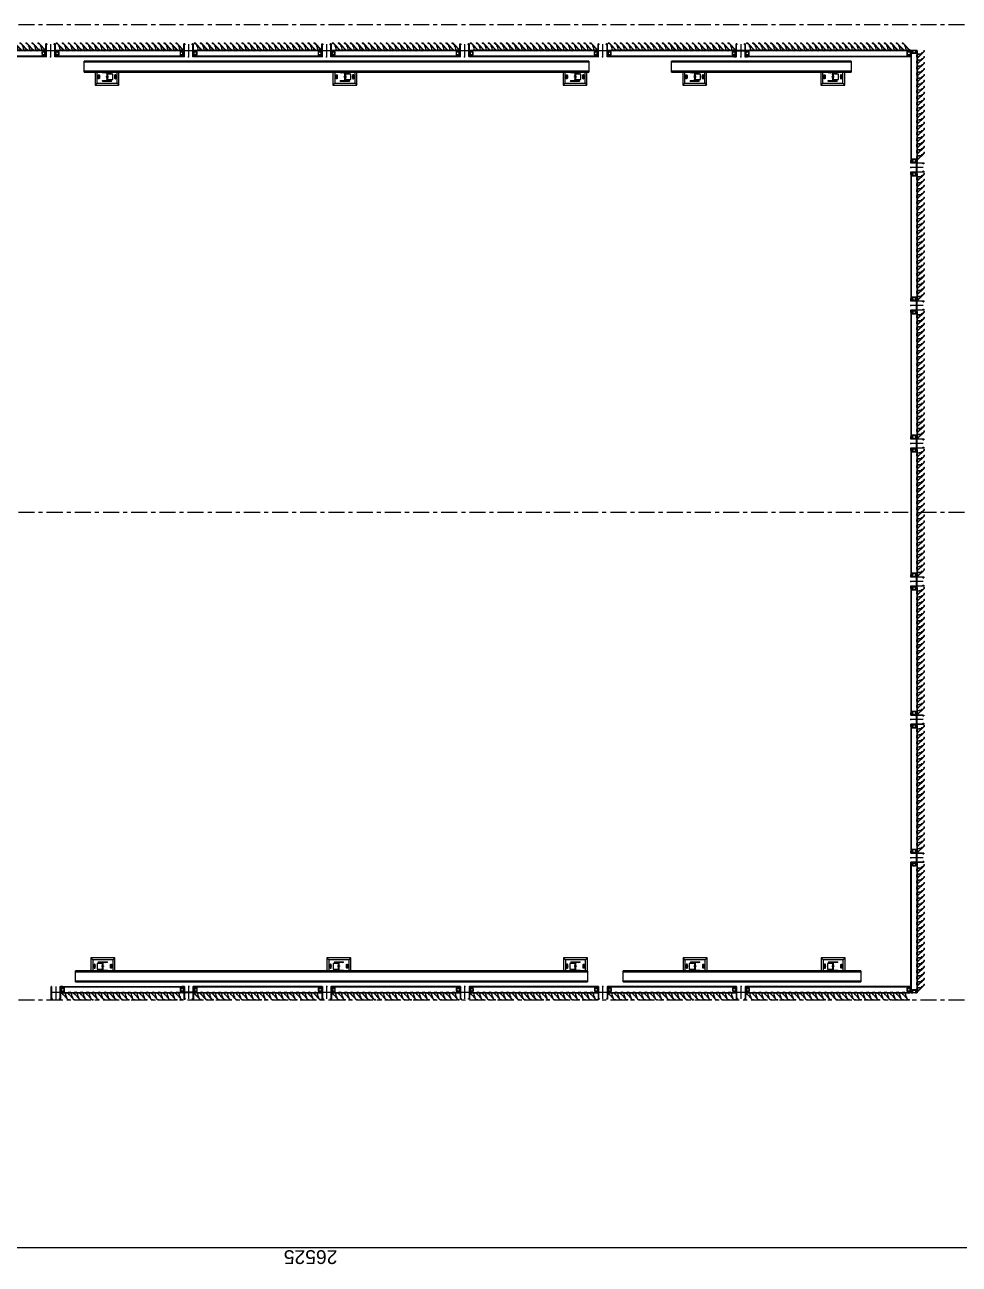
# Model space of a CAD drawing. Header units: millimetres. Extents: x -4391136 to -1798569, y -886572 to -291056.
# Drawn here: x -2365074 to -2354921, y -373530 to -360063 of the extents above; entities that cross this region are included whole.
import ezdxf
from ezdxf.enums import TextEntityAlignment as Align

# ---------------------------------------------------------------- set-up
doc = ezdxf.new("R2010")
doc.units = ezdxf.units.MM
doc.set_wipeout_variables(frame=1)
for name, pattern in [('CENTER', [50.8, 31.75, -6.35, 6.35, -6.35]), ('TA_GL_000.70000', [1.925, 0.7, -0.175, 0.175, -0.175, 0.7]), ('XKITLINE00', [0]), ('XKITLINE02', [4, 2, -2])]:
    doc.linetypes.add(name, pattern=pattern)
for name, color, linetype in [('000 - 0_SYM_DWG_GRID-BUBBLE_MAIN_COLOR_1', 7, 'Continuous'), ('000 - 0_SYM_DWG_GRIDLINE_MAIN_COLOR_251', 7, 'Continuous'), ('000 - GRID', 7, 'CENTER'), ('000 - STRUCTURE_STEEL_ACCESORIES_HATCH_', 7, 'Continuous'), ('000 - STRUCTURE_STEEL_ACCESORIES_HIDDEN_', 7, 'Continuous'), ('000 - STRUCTURE_STEEL_ACCESORIES_MAIN_COLOR_1', 7, 'Continuous'), ('000 - STRUCTURE_STEEL_FRAMING_CUT_COLOR_4', 7, 'Continuous'), ('000 - STRUCTURE_STEEL_FRAMING_HIDDEN_', 7, 'Continuous'), ('000 - STRUCTURE_STEEL_FRAMING_SUB_COLOR_2', 7, 'Continuous'), ('000 - STRUCTURE_STEEL_FRAMING_WIPEOUT_', 7, 'Continuous'), ('010 - ASPG_ACCESSORIES_MAIN_COLOR_1', 7, 'Continuous'), ('010 - ASPG_EXTR_MAIN_COLOR_2', 7, 'Continuous'), ('010 - ASPG_FRAMING_CUT_COLOR_4', 7, 'Continuous'), ('010 - ASPG_FRAMING_HATCH_', 7, 'Continuous'), ('010 - ASPG_FRAMING_MAIN_COLOR_1', 7, 'Continuous'), ('010 - ASPG_FRAMING_MAIN_COLOR_2', 7, 'Continuous'), ('010 - ASPG_FRAMING_SUB_COLOR_2', 7, 'Continuous'), ('010 - ASPG_FRAMING_WIPEOUT_', 7, 'Continuous'), ('_PP-Dim', 7, 'Continuous'), ('BOLT & SCREW', 7, 'Continuous'), ('Center Line', 7, 'CENTER')]:
    doc.layers.add(name, color=color, linetype=linetype)
for name, color, linetype, plot in [('000 - STRUCTURE_STEEL_FRAMING_DEF_SUB', 7, 'Continuous', False), ('010 - ASPG_EXTR_DEF_SUB', 7, 'Continuous', False), ('010 - ASPG_FASTERN_DEF_SUB', 7, 'Continuous', False), ('010 - ASPG_FRAMING_DEF_SUB', 7, 'Continuous', False)]:
    doc.layers.add(name, color=color, linetype=linetype, plot=plot)
doc.layers.add('12-GRID', color=7, linetype='CENTER', lineweight=13)
doc.layers.add('SCREW', color=7, linetype='Continuous', lineweight=5)
doc.styles.add('Arial', font='arial.ttf', dxfattribs={"height": 1500})
doc.styles.add('FAMELINE_FOR_CKST', font='arial.ttf')
doc.styles.add('TA', font='', dxfattribs={"height": 4.5})
doc.styles.get('TA').set_extended_font_data('Cordia New')
doc.dimstyles.new('FAMELINE-CKST_C-C', dxfattribs={"dimtxt": 0.3, "dimasz": 0.15, "dimexe": 0.1, "dimexo": 0.1, "dimgap": 0.05, "dimtad": 1, "dimzin": 0, "dimdsep": 46, "dimtxsty": 'FAMELINE_FOR_CKST', "dimblk": 'ORIGIN', "dimblk1": 'ORIGIN', "dimblk2": 'ORIGIN', "dimsah": 1, "dimcen": 0.1, "dimdle": 0.1, "dimclrd": 7, "dimclre": 7, "dimclrt": 7, "dimadec": 0, "dimazin": 0, "dimtfac": 1, "dimtix": 1, "dimtmove": 2, "dimatfit": 3, "dimfxl": 1, "dimtolj": 1, "dimtzin": 0, "dimlwd": -1, "dimlwe": -1, "dimarcsym": 0})
pattern_1 = [(270, (1257419.24324, -520041.6224), (0.65495992507, -1.1344238721), [0.7562825814, -1.5125651628]), (30, (1257419.24324, -520041.6224), (0.65495992936, 1.1344238696), [0.7562825814, -1.5125651628]), (330, (1257419.24324, -520041.6224), (1.30991985442, -2.48e-09), [-1.5125651628, 0.7562825814])]
pattern_2 = [(315, (1257419.4929, -520021.6224), (1.3369313545, 1.3369313545), []), (45, (1257419.4929, -520021.6224), (-1.3369313545, 1.3369313545), [])]
pattern_3 = [(270, (1257419.4425, -520043.9224), (0.65495992507, -1.1344238721), [0.7562825814, -1.5125651628]), (30, (1257419.4425, -520043.9224), (0.65495992936, 1.1344238696), [0.7562825814, -1.5125651628]), (330, (1257419.4425, -520043.9224), (1.30991985442, -2.48e-09), [-1.5125651628, 0.7562825814])]
pattern_4 = [(315, (1257419.1929, -520023.9224), (1.3369313545, 1.3369313545), []), (45, (1257419.1929, -520023.9224), (-1.3369313545, 1.3369313545), [])]

# ---------------------------------------------------------------- blocks, each defined once
blk = doc.blocks.new('*U1277')
at = {"layer": '000 - 0_SYM_DWG_GRIDLINE_MAIN_COLOR_251', "color": 7, "linetype": 'ByBlock', "ltscale": 5}
blk.add_line((30, 0), (-560.5, 0), dxfattribs=at)
at = {"color": 7, "style": 'TA', "flags": 1}
blk.add_attdef('LOCATION', (6, -6), '', height=4.5, rotation=270, dxfattribs=at)
at = {"layer": '000 - 0_SYM_DWG_GRID-BUBBLE_MAIN_COLOR_1', "color": 7, "style": 'Arial'}
blk.add_attdef('GRID-HEAD', text='', height=4, rotation=180, dxfattribs=at).set_placement((73.75, 0), align=Align.MIDDLE_CENTER)
blk = doc.blocks.new('*U1278')
at = {"layer": '000 - 0_SYM_DWG_GRIDLINE_MAIN_COLOR_251', "color": 7, "linetype": 'ByBlock', "ltscale": 5}
blk.add_line((30, 0), (-560.5, 0), dxfattribs=at)
at = {"color": 7, "style": 'TA', "flags": 1}
blk.add_attdef('LOCATION', (6, -6), '', height=4.5, rotation=270, dxfattribs=at)
at = {"layer": '000 - 0_SYM_DWG_GRID-BUBBLE_MAIN_COLOR_1', "color": 7, "style": 'Arial'}
blk.add_attdef('GRID-HEAD', text='', height=4, rotation=180, dxfattribs=at).set_placement((73.75, 0), align=Align.MIDDLE_CENTER)
blk = doc.blocks.new('*U1279')
at = {"layer": '000 - 0_SYM_DWG_GRIDLINE_MAIN_COLOR_251', "color": 7, "linetype": 'ByBlock', "ltscale": 5}
blk.add_line((30, 0), (-560.5, 0), dxfattribs=at)
at = {"color": 7, "style": 'TA', "flags": 1}
blk.add_attdef('LOCATION', (6, -6), '', height=4.5, rotation=270, dxfattribs=at)
at = {"layer": '000 - 0_SYM_DWG_GRID-BUBBLE_MAIN_COLOR_1', "color": 7, "style": 'Arial'}
blk.add_attdef('GRID-HEAD', text='', height=4, rotation=180, dxfattribs=at).set_placement((73.75, 0), align=Align.MIDDLE_CENTER)
blk = doc.blocks.new('_Origin')
at = {"color": 7, "linetype": 'ByBlock', "lineweight": -2}
blk.add_line((0, 0), (-1, 0), dxfattribs=at)
blk.add_circle((0, 0), 0.5, dxfattribs=at)
blk = doc.blocks.new('*D1280')
at = {"layer": '_PP-Dim', "color": 7, "transparency": 16777216}
for p, q in [((-26525, 1050), (-26525, 2738)), ((0, 1050), (0, 2738)), ((-26450, 2688), (-75, 2688))]:
    blk.add_line(p, q, dxfattribs=at)
at = {"layer": 'Defpoints', "color": 7, "transparency": 16777216}
for p in [(0, 2688), (-26525, 1000), (0, 1000)]:
    blk.add_point(p, dxfattribs=at)
at = {"layer": '_PP-Dim', "color": 7, "transparency": 16777216, "xscale": 75, "yscale": 75, "zscale": 75, "rotation": 180}
blk.add_blockref('_Origin', (-26525, 2688), dxfattribs=at)
at = {"layer": '_PP-Dim', "color": 7, "transparency": 16777216, "xscale": 75, "yscale": 75, "zscale": 75}
blk.add_blockref('_Origin', (0, 2688), dxfattribs=at)
at = {"layer": '_PP-Dim', "color": 7, "transparency": 16777216, "insert": (-13262, 2789), "char_height": 150, "attachment_point": 5, "style": 'FAMELINE_FOR_CKST'}
blk.add_mtext('\\A1;26525', dxfattribs=at)
blk = doc.blocks.new('*U3395')
at = {"layer": '12-GRID', "color": 7, "linetype": 'CENTER'}
for p, q in [((0, -6), (0, 2)), ((-4, -2), (4, -2))]:
    blk.add_line(p, q, dxfattribs=at)
at = {"layer": 'BOLT & SCREW', "color": 7}
for p, q in [((-1, -2), (-2, -2)), ((-1, -2), (-2, -2)), ((0, -2), (-1, -2)), ((0, -2), (-1, -2)), ((0, -1), (0, 0)), ((0, -1), (0, 0)), ((0, -2), (0, -1)), ((0, -2), (0, -1)), ((0, -2), (1, -2)), ((0, -3), (0, -2)), ((0, -2), (0, -3)), ((0, -2), (1, -2)), ((0, -3), (0, -4)), ((0, -3), (0, -4)), ((1, -2), (2, -2)), ((1, -2), (2, -2))]:
    blk.add_line(p, q, dxfattribs=at)
for points in [[(-2, -2), (-1, -2, 0.414214), (0, -1), (0, 0), (0, 0), (0, -1, 0.414214), (1, -2), (2, -2), (2, -2), (1, -2, 0.414214), (0, -3), (0, -4), (0, -4), (0, -3, 0.414214), (-1, -2), (-2, -2)], [(0, -2, -0.414214), (0, -2), (1, -2), (1, -2), (0, -2, -0.414214), (0, -2), (0, -1), (0, -1), (0, -2, -0.414214), (0, -2), (-1, -2), (-1, -2), (0, -2, -0.414214), (0, -2), (0, -3), (0, -3)]]:
    blk.add_lwpolyline(points, format="xyb", close=True, dxfattribs=at)
blk.add_circle((0, -2), 3.5, dxfattribs=at)
blk = doc.blocks.new('000_ASPG_TYP_FILES_20260218-010703_FRAME_EXTR_')
at = {"layer": '010 - ASPG_FRAMING_HATCH_'}
h = blk.add_hatch(dxfattribs=at)
h.set_pattern_fill('ANSI32', scale=0.1, angle=180)
edge = h.paths.add_edge_path()
edge.add_line((2, 16), (2, 2))
edge.add_line((2, 2), (40, 2))
edge.add_arc((40, 2), 0.3, 0, 90, ccw=False)
edge.add_line((40, 2), (40, 0))
edge.add_arc((40, 0), 0.3, -90, 0, ccw=False)
edge.add_line((40, 0), (0, 0))
edge.add_arc((0, 0), 0.3, 180, 270, ccw=False)
edge.add_line((0, 0), (0, 18))
edge.add_arc((0, 18), 0.3, 90, 180, ccw=False)
edge.add_line((0, 18), (23, 18))
edge.add_arc((23, 19), 0.5, 270, 380.2095)
edge.add_arc((26, 20), 3.35, 182.0638, 200.2095, ccw=False)
edge.add_arc((24, 20), 0.76, 2.0638, 182.0638, ccw=False)
edge.add_arc((26, 20), 1.83, 182.0638, 447.9362)
edge.add_arc((26, 22), 0.76, 87.9362, 267.9362, ccw=False)
edge.add_arc((26, 20), 3.35, 69.7905, 87.9362, ccw=False)
edge.add_arc((27, 23), 0.5, 249.7905, 360)
edge.add_line((28, 23), (28, 27))
edge.add_line((28, 27), (28, 27))
edge.add_line((28, 27), (28, 28))
edge.add_line((28, 28), (28, 39))
edge.add_line((28, 39), (28, 39))
edge.add_line((28, 39), (28, 40))
edge.add_line((28, 40), (28, 43))
edge.add_arc((27, 43), 0.5, 0, 110.2095)
edge.add_arc((26, 46), 3.35, 272.0638, 290.2095, ccw=False)
edge.add_arc((26, 44), 0.76, 92.0638, 272.0638, ccw=False)
edge.add_arc((26, 46), 1.83, 272.0638, 537.9362)
edge.add_arc((24, 47), 0.76, 177.9362, 357.9362, ccw=False)
edge.add_arc((26, 46), 3.35, 159.7905, 177.9362, ccw=False)
edge.add_arc((23, 48), 0.5, 339.7905, 450)
edge.add_line((23, 48), (0, 48))
edge.add_arc((0, 49), 0.3, 180, 270, ccw=False)
edge.add_line((0, 49), (0, 60))
edge.add_arc((0, 60), 0.3, 90, 180, ccw=False)
edge.add_line((0, 60), (5, 60))
edge.add_line((5, 60), (5, 65))
edge.add_arc((5, 65), 0.3, 90, 180, ccw=False)
edge.add_line((5, 65), (30, 65))
edge.add_line((30, 65), (30, 64))
edge.add_arc((30, 64), 0.3, -90, 0, ccw=False)
edge.add_line((30, 63), (7, 63))
edge.add_arc((7, 63), 0.3, 90, 180)
edge.add_line((7, 63), (7, 58))
edge.add_line((7, 58), (2, 58))
edge.add_arc((2, 58), 0.3, 90, 180)
edge.add_line((2, 58), (2, 51))
edge.add_arc((2, 51), 0.3, 180, 270)
edge.add_line((2, 50), (30, 50))
edge.add_arc((30, 50), 0.3, 0, 90, ccw=False)
edge.add_line((30, 50), (30, 27))
edge.add_line((30, 27), (30, 16))
edge.add_arc((30, 16), 0.3, -90, 0, ccw=False)
edge.add_line((30, 16), (2, 16))
at = {"layer": '010 - ASPG_FRAMING_CUT_COLOR_4', "color": 7}
blk.add_lwpolyline([(2, 16), (2, 2), (40, 2, -0.414214), (40, 2), (40, 0, -0.414214), (40, 0), (0, 0, -0.414214), (0, 0), (0, 18, -0.414214), (0, 18), (23, 18, 0.52173), (23, 19, -0.079342), (23, 20, -1), (24, 20, 2.296346), (26, 22, -1), (26, 23, -0.079342), (27, 23, 0.52173), (28, 23), (28, 27), (28, 27), (28, 28), (28, 39), (28, 39), (28, 40), (28, 43, 0.52173), (27, 43, -0.079342), (26, 43, -1), (26, 45, 2.296346), (24, 47, -1), (23, 47, -0.079342), (23, 48, 0.52173), (23, 48), (0, 48, -0.414214), (0, 49), (0, 60, -0.414214), (0, 60), (5, 60), (5, 65, -0.414214), (5, 65), (30, 65), (30, 64, -0.414214), (30, 63), (7, 63, 0.414214), (7, 63), (7, 58), (2, 58, 0.414214), (2, 58), (2, 51, 0.414214), (2, 50), (30, 50, -0.414214), (30, 50), (30, 27), (30, 16, -0.414214), (30, 16)], format="xyb", close=True, dxfattribs=at)
at = {"color": 7}
for p in [(26, 48), (26, 22)]:
    blk.add_blockref('*U3395', p, dxfattribs=at)
blk = doc.blocks.new('*U3397')
at = {"layer": '010 - ASPG_FRAMING_HATCH_', "transparency": 33554585}
h = blk.add_hatch(dxfattribs=at)
h.set_pattern_fill('ANSI32', scale=0.25)
edge = h.paths.add_edge_path()
edge.add_line((2, -50), (2, -75))
edge.add_line((2, -75), (0, -75))
edge.add_line((0, -75), (0, -49))
edge.add_arc((1, -49), 1, 90, 180, ccw=False)
edge.add_line((1, -48), (63, -48))
edge.add_arc((63, -47), 1, 270, 360)
edge.add_line((64, -47), (64, 47))
edge.add_arc((63, 47), 1, 0, 90)
edge.add_line((63, 48), (1, 48))
edge.add_arc((1, 49), 1, 180, 270, ccw=False)
edge.add_line((0, 49), (0, 75))
edge.add_line((0, 75), (2, 75))
edge.add_line((2, 75), (2, 50))
edge.add_line((2, 50), (141, 50))
edge.add_line((141, 50), (141, 41))
edge.add_arc((140, 41), 1, 270, 360, ccw=False)
edge.add_line((140, 40), (132, 40))
edge.add_arc((132, 41), 1, 180, 270, ccw=False)
edge.add_line((131, 41), (131, 47))
edge.add_arc((130, 47), 1, 0, 90)
edge.add_line((130, 48), (67, 48))
edge.add_arc((67, 47), 1, 90, 180)
edge.add_line((66, 47), (66, -47))
edge.add_arc((67, -47), 1, 180, 270)
edge.add_line((67, -48), (130, -48))
edge.add_arc((130, -47), 1, 270, 360)
edge.add_line((131, -47), (131, -41))
edge.add_arc((132, -41), 1, 90, 180, ccw=False)
edge.add_line((132, -40), (140, -40))
edge.add_arc((140, -41), 1, 0, 90, ccw=False)
edge.add_line((141, -41), (141, -50))
edge.add_line((141, -50), (2, -50))
h.paths.add_polyline_path([(139, 48), (139, 42), (133, 42), (133, 48)], flags=16)
h.paths.add_polyline_path([(139, -48), (139, -42), (133, -42), (133, -48)], flags=16)
at = {"layer": '010 - ASPG_FRAMING_HATCH_'}
h = blk.add_hatch(dxfattribs=at)
h.set_pattern_fill('ANSI37', scale=0.595498, angle=-90)
h.set_pattern_definition(pattern_4)
edge = h.paths.add_edge_path()
edge.add_ellipse((12, 55), major_axis=(0, -5), ratio=0.644482, start_angle=180, end_angle=360, ccw=False)
edge.add_line((12, 60), (2, 60))
edge.add_arc((-8, 55), 11.1, -26.7963, 26.7963, ccw=False)
edge.add_line((2, 50), (12, 50))
h = blk.add_hatch(dxfattribs=at)
h.set_pattern_fill('HONEY', scale=0.238199, angle=-90)
h.set_pattern_definition(pattern_3)
edge = h.paths.add_edge_path()
edge.add_ellipse((12, 55), major_axis=(0, -5), ratio=0.644482, start_angle=0, end_angle=360, ccw=False)
h = blk.add_hatch(dxfattribs=at)
h.set_pattern_fill('HONEY', scale=0.238199, angle=-90)
h.set_pattern_definition(pattern_1)
edge = h.paths.add_edge_path()
edge.add_ellipse((58, 55), major_axis=(0, -5), ratio=0.644482, start_angle=0, end_angle=360)
h = blk.add_hatch(dxfattribs=at)
h.set_pattern_fill('ANSI37', scale=0.595498, angle=-90)
h.set_pattern_definition(pattern_2)
edge = h.paths.add_edge_path()
edge.add_ellipse((58, 55), major_axis=(0, -5), ratio=0.644482, start_angle=0, end_angle=180)
edge.add_line((58, 60), (62, 60))
edge.add_arc((62, 60), 0.3, -90, 0)
edge.add_line((62, 60), (62, 61))
edge.add_line((62, 61), (62, 62))
edge.add_line((62, 62), (62, 62))
edge.add_line((62, 62), (62, 63))
edge.add_line((62, 63), (62, 63))
edge.add_line((62, 63), (62, 64))
edge.add_line((62, 64), (62, 64))
edge.add_line((62, 64), (62, 65))
edge.add_line((62, 65), (63, 65))
edge.add_line((63, 65), (64, 66))
edge.add_line((64, 66), (64, 65))
edge.add_line((64, 65), (65, 66))
edge.add_line((65, 66), (65, 65))
edge.add_line((65, 65), (66, 66))
edge.add_line((66, 66), (66, 65))
edge.add_line((66, 65), (67, 65))
edge.add_arc((67, 65), 0.3, -90, 0)
edge.add_line((67, 65), (67, 60))
edge.add_arc((77, 55), 11.1, 153.2037, 206.7963)
edge.add_line((67, 50), (58, 50))
h = blk.add_hatch(dxfattribs=at)
h.set_pattern_fill('ANSI37', scale=0.595498, angle=-90)
h.set_pattern_definition(pattern_4)
edge = h.paths.add_edge_path()
edge.add_ellipse((12, -55), major_axis=(0, 5), ratio=0.644482, start_angle=0, end_angle=180)
edge.add_line((12, -60), (2, -60))
edge.add_arc((-8, -55), 11.1, 333.2037, 386.7963)
edge.add_line((2, -50), (12, -50))
h = blk.add_hatch(dxfattribs=at)
h.set_pattern_fill('HONEY', scale=0.238199, angle=-90)
h.set_pattern_definition(pattern_3)
edge = h.paths.add_edge_path()
edge.add_ellipse((12, -55), major_axis=(0, 5), ratio=0.644482, start_angle=0, end_angle=360)
h = blk.add_hatch(dxfattribs=at)
h.set_pattern_fill('HONEY', scale=0.238199, angle=-90)
h.set_pattern_definition(pattern_1)
edge = h.paths.add_edge_path()
edge.add_ellipse((58, -55), major_axis=(0, 5), ratio=0.644482, start_angle=0, end_angle=360, ccw=False)
h = blk.add_hatch(dxfattribs=at)
h.set_pattern_fill('ANSI37', scale=0.595498, angle=-90)
h.set_pattern_definition(pattern_2)
edge = h.paths.add_edge_path()
edge.add_ellipse((58, -55), major_axis=(0, 5), ratio=0.644482, start_angle=180, end_angle=360, ccw=False)
edge.add_line((58, -60), (62, -60))
edge.add_arc((62, -60), 0.3, 360, 450, ccw=False)
edge.add_line((62, -60), (62, -61))
edge.add_line((62, -61), (62, -62))
edge.add_line((62, -62), (62, -62))
edge.add_line((62, -62), (62, -63))
edge.add_line((62, -63), (62, -63))
edge.add_line((62, -63), (62, -64))
edge.add_line((62, -64), (62, -64))
edge.add_line((62, -64), (62, -65))
edge.add_line((62, -65), (63, -65))
edge.add_line((63, -65), (64, -66))
edge.add_line((64, -66), (64, -65))
edge.add_line((64, -65), (65, -66))
edge.add_line((65, -66), (65, -65))
edge.add_line((65, -65), (66, -66))
edge.add_line((66, -66), (66, -65))
edge.add_line((66, -65), (67, -65))
edge.add_arc((67, -65), 0.3, 360, 450, ccw=False)
edge.add_line((67, -65), (67, -60))
edge.add_arc((77, -55), 11.1, 153.2037, 206.7963, ccw=False)
edge.add_line((67, -50), (58, -50))
at = {"layer": '010 - ASPG_FASTERN_DEF_SUB', "color": 7}
blk.add_point((0, 0), dxfattribs=at)
at = {"layer": '010 - ASPG_FRAMING_CUT_COLOR_4', "color": 7}
blk.add_lwpolyline([(2, -50), (2, -75), (0, -75), (0, -49, -0.414214), (1, -48), (63, -48, 0.414214), (64, -47), (64, 47, 0.414214), (63, 48), (1, 48, -0.414214), (0, 49), (0, 75), (2, 75), (2, 50), (141, 50), (141, 41, -0.414214), (140, 40), (132, 40, -0.414214), (131, 41), (131, 47, 0.414214), (130, 48), (67, 48, 0.414214), (66, 47), (66, -47, 0.414214), (67, -48), (130, -48, 0.414214), (131, -47), (131, -41, -0.414214), (132, -40), (140, -40, -0.414214), (141, -41), (141, -50)], format="xyb", close=True, dxfattribs=at)
for points in [[(139, 48), (139, 42), (133, 42), (133, 48)], [(139, -48), (139, -42), (133, -42), (133, -48)]]:
    blk.add_lwpolyline(points, close=True, dxfattribs=at)
at = {"layer": '010 - ASPG_FRAMING_DEF_SUB', "color": 7, "transparency": 33554508}
blk.add_line((136, 0), (-5, 0), dxfattribs=at)
at = {"layer": '010 - ASPG_FRAMING_DEF_SUB', "color": 7, "transparency": 33554457}
for points in [[(2, 50), (15, 50), (15, 60), (2, 60)], [(54, 50), (67, 50), (67, 66), (54, 66)], [(2, -50), (15, -50), (15, -60), (2, -60)], [(54, -50), (67, -50), (67, -66), (54, -66)]]:
    blk.add_lwpolyline(points, close=True, dxfattribs=at)
at = {"layer": '010 - ASPG_FRAMING_SUB_COLOR_2', "color": 7}
for points in [[(12, 50), (2, 50, 0.238199), (2, 60), (12, 60)], [(58, 50), (67, 50, -0.238199), (67, 60), (67, 65, -0.414214), (67, 65), (66, 65), (66, 66), (65, 65), (65, 66), (64, 65), (64, 66), (63, 65), (62, 65), (62, 64), (62, 64), (62, 63), (62, 63), (62, 62), (62, 62), (62, 61), (62, 60, -0.414214), (62, 60), (58, 60)], [(12, -50), (2, -50, -0.238199), (2, -60), (12, -60)], [(58, -50), (67, -50, 0.238199), (67, -60), (67, -65, 0.414214), (67, -65), (66, -65), (66, -66), (65, -65), (65, -66), (64, -65), (64, -66), (63, -65), (62, -65), (62, -64), (62, -64), (62, -63), (62, -63), (62, -62), (62, -62), (62, -61), (62, -60, 0.414214), (62, -60), (58, -60)]]:
    blk.add_lwpolyline(points, format="xyb", dxfattribs=at)
at = {"layer": '010 - ASPG_FRAMING_SUB_COLOR_2', "color": 7, "extrusion": (0, 0, -1)}
for centre, major_axis in [((12, 55), (0, -5)), ((58, -55), (0, 5))]:
    blk.add_ellipse(centre, major_axis=major_axis, ratio=0.644482, dxfattribs=at)
at = {"layer": '010 - ASPG_FRAMING_SUB_COLOR_2', "color": 7}
for centre, major_axis in [((58, 55), (0, -5)), ((12, -55), (0, 5))]:
    blk.add_ellipse(centre, major_axis=major_axis, ratio=0.644482, dxfattribs=at)
blk = doc.blocks.new('PZG35-9D5')
at = {"layer": 'Center Line', "color": 7}
blk.add_line((0, 4), (0, -11), dxfattribs=at)
at = {"layer": 'SCREW', "color": 7}
for p, q in [((-1, 0), (-1, -1)), ((1, 0), (1, -1)), ((-2, -1), (-1, -2)), ((-2, -1), (-1, -1)), ((-2, -1), (2, -1)), ((-2, -3), (2, -2)), ((-2, -3), (-1, -2)), ((-2, -3), (-1, -3)), ((-2, -4), (-1, -4)), ((-2, -4), (-1, -4)), ((-2, -4), (-1, -4)), ((-1, -1), (1, -1)), ((-1, -2), (1, -1)), ((-1, -2), (-1, -2)), ((-1, -2), (1, -2)), ((-1, -3), (-1, -4)), ((-1, -3), (1, -3)), ((-1, -4), (-1, -8)), ((-1, -4), (-1, -4)), ((-1, -4), (-1, -4)), ((0, -10), (-1, -8)), ((0, -10), (1, -8)), ((1, -1), (1, -2)), ((2, -1), (1, -1)), ((2, -1), (1, -1)), ((2, -2), (1, -2)), ((2, -2), (1, -3)), ((1, -3), (1, -3)), ((1, -3), (1, -3)), ((2, -4), (1, -3)), ((1, -4), (1, -4)), ((1, -4), (2, -4)), ((1, -4), (1, -4)), ((1, -5), (1, -4)), ((2, -5), (1, -4)), ((2, -4), (1, -4)), ((1, -5), (1, -8)), ((1, -5), (2, -5)), ((1, -5), (1, -5)), ((2, -5), (1, -5))]:
    blk.add_line(p, q, dxfattribs=at)
blk.add_lwpolyline([(0, -10), (1, -5), (1, -4, 0.417657), (0, -3, 0.108102), (-1, -4), (-1, -5)], format="xyb", dxfattribs=at)
blk = doc.blocks.new('*U3396')
at = {"layer": 'SCREW', "color": 7}
blk.add_lwpolyline([(3, 2, 0.09906), (1, 3), (1, 2), (-1, 2), (-1, 3, 0.09906), (-3, 2, 0.266588), (-4, 1), (-4, 0, 0.414214), (-3, 0), (3, 0, 0.414214), (3, 0), (3, 1, 0.266588)], format="xyb", close=True, dxfattribs=at)
blk.add_blockref('PZG35-9D5', (0, 0), dxfattribs=at)
blk = doc.blocks.new('*U3399')
at = {"color": 7}
blk.add_point((0, 0), dxfattribs=at)
at = {"layer": '010 - ASPG_ACCESSORIES_MAIN_COLOR_1', "color": 7}
blk.add_lwpolyline([(-40, -1, 0.414214), (-40, -1), (-40, -7, 0.57735), (-40, -8), (-37, -6, 0.767327), (-37, -5), (-38, -5, -0.414214), (-38, -5), (-38, -3, -0.414214), (-38, -3), (-32, -3, -0.388879), (-32, -3), (-32, -4, 0.388879), (-31, -5), (-30, -5, 0.414214), (-30, -4), (-30, -3, -0.414214), (-30, -3), (0, -3, -0.378969), (3, -5), (8, -43, 0.446593), (12, -45, -0.489802), (16, -49), (16, -49, -0.18248), (16, -50, -0.267949), (15, -50, 1.122115), (15, -52, 0.405004), (18, -49), (18, -49, 0.489805), (11, -43, -0.446597), (10, -42), (5, -1, 0.364176), (5, -1)], format="xyb", close=True, dxfattribs=at)
at = {"layer": '010 - ASPG_EXTR_DEF_SUB', "color": 7}
for p in [(-40, 0), (43, -77), (43, -77)]:
    blk.add_point(p, dxfattribs=at)
at = {"layer": '010 - ASPG_EXTR_MAIN_COLOR_2', "color": 7}
blk.add_lwpolyline([(11, -48), (11, -47), (12, -48), (12, -47, -0.535538), (14, -49, 0.991572), (16, -50, 1.157025), (9, -49, -0.688558), (8, -49), (-17, -22), (-32, -6), (-32, -3, 0.414312), (-33, -3), (-38, -3, 0.414116), (-38, -3), (-38, -4, 0.414214), (-38, -5), (-36, -5, -0.205895), (-36, -5), (33, -77), (43, -77, 0.668179), (43, -77), (41, -74, 0.668179), (40, -74), (40, -76), (34, -76), (12, -53, -0.558354), (12, -52, 0.766275), (12, -50, -0.438583), (11, -48)], format="xyb", close=True, dxfattribs=at)
at = {"layer": 'SCREW', "color": 7, "rotation": 180}
for p in [(-22, -2), (-8, -2)]:
    blk.add_blockref('*U3396', p, dxfattribs=at)
blk = doc.blocks.new('*U2049')
at = {"color": 7}
blk.add_wipeout([(1836, 4), (60, 4), (60, 69), (1836, 69)], dxfattribs=at).dxf.layer = '010 - ASPG_FRAMING_WIPEOUT_'
blk.add_point((60, 69), dxfattribs=at)
at = {"layer": '010 - ASPG_FRAMING_MAIN_COLOR_2', "color": 7}
blk.add_lwpolyline([(1806, 69), (90, 69), (90, 6), (1806, 6)], close=True, dxfattribs=at)
at = {"layer": '010 - ASPG_FRAMING_SUB_COLOR_2', "color": 7}
for points in [[(1836, 4), (60, 4), (60, 69), (1836, 69)], [(60, 2), (60, 4), (1836, 4), (1836, 2)]]:
    blk.add_lwpolyline(points, close=True, dxfattribs=at)
at = {"color": 7, "transparency": 33554559, "xscale": -1, "rotation": 270}
blk.add_blockref('*U3397', (0, 0), dxfattribs=at)
at = {"color": 7, "xscale": -1, "rotation": 180}
for p in [(92, 69), (157, 69), (222, 69), (287, 69), (352, 69), (417, 69), (482, 69), (547, 69), (612, 69), (677, 69), (742, 69), (807, 69), (872, 69), (937, 69), (1002, 69), (1067, 69), (1132, 69), (1197, 69), (1262, 69), (1327, 69), (1392, 69), (1457, 69), (1522, 69), (1587, 69), (1652, 69), (1717, 69), (1782, 69)]:
    blk.add_blockref('*U3399', p, dxfattribs=at)
at = {"color": 7}
blk.add_blockref('000_ASPG_TYP_FILES_20260218-010703_FRAME_EXTR_', (60, 4), dxfattribs=at)
at = {"color": 7, "xscale": -1}
blk.add_blockref('000_ASPG_TYP_FILES_20260218-010703_FRAME_EXTR_', (1836, 4), dxfattribs=at)
blk = doc.blocks.new('000_ASPG_TYP_FILES_STRUCTURE_STEEL_BK')
at = {"layer": '000 - STRUCTURE_STEEL_ACCESORIES_HIDDEN_', "color": 7}
blk.add_lwpolyline([(0, 7), (5, 7), (5, -7), (0, -7)], close=True, dxfattribs=at)
at = {"layer": '000 - STRUCTURE_STEEL_ACCESORIES_MAIN_COLOR_1', "color": 7}
for points in [[(0, -30), (60, -30), (60, 30), (0, 30)], [(0, -30), (5, -30), (5, 30), (0, 30)]]:
    blk.add_lwpolyline(points, close=True, dxfattribs=at)
blk = doc.blocks.new('000_CKST_FAMELINE_STEEL_STRUCTURE-COLUMN_TOP_VIEW')
at = {"layer": '000 - STRUCTURE_STEEL_FRAMING_SUB_COLOR_2', "color": 7}
for p, q in [((-70, 110), (-90, 130)), ((70, 110), (90, 130)), ((-70, -110), (-90, -130)), ((70, -110), (90, -130))]:
    blk.add_line(p, q, dxfattribs=at)
for points in [[(90, 130), (-90, 130), (-90, -130), (90, -130)], [(70, 110), (-70, 110), (-70, -110), (70, -110)]]:
    blk.add_lwpolyline(points, close=True, dxfattribs=at)
at = {"color": 7, "rotation": 270}
blk.add_blockref('000_ASPG_TYP_FILES_STRUCTURE_STEEL_BK', (0, -3), dxfattribs=at)
at = {"color": 7}
blk.add_wipeout([(50, 50), (50, -50), (170, -50), (170, 50)], dxfattribs=at).dxf.layer = '000 - STRUCTURE_STEEL_FRAMING_WIPEOUT_'
at = {"layer": '000 - STRUCTURE_STEEL_ACCESORIES_HATCH_'}
h = blk.add_hatch(dxfattribs=at)
h.set_pattern_fill('ANSI32', scale=25, angle=270)
h.set_pattern_definition([(315, (1524.514, 2469.062), (6.629126, 6.629126), []), (315, (1524.514, 2464.642), (6.629126, 6.629126), [])])
h.paths.add_polyline_path([(-50, -50), (-42, -50), (-42, -3), (42, -3), (42, -50), (50, -50), (50, 50), (42, 50), (42, 3), (-42, 3), (-42, 50), (-50, 50)])
at = {"layer": '000 - STRUCTURE_STEEL_FRAMING_CUT_COLOR_4', "color": 7, "lineweight": 0}
blk.add_lwpolyline([(-50, -50), (-42, -50), (-42, -3), (42, -3), (42, -50), (50, -50), (50, 50), (42, 50), (42, 3), (-42, 3), (-42, 50), (-50, 50)], close=True, dxfattribs=at)
at = {"layer": '000 - STRUCTURE_STEEL_FRAMING_DEF_SUB', "color": 7, "linetype": 'XKITLINE00', "lineweight": 0}
for p, q in [((26, 90), (-26, 90)), ((0, 76), (0, 104)), ((0, 14), (0, -14)), ((96, 30), (124, 30)), ((110, 44), (110, 16)), ((26, 0), (-26, 0)), ((26, -90), (-26, -90)), ((0, -76), (0, -104)), ((96, -30), (124, -30)), ((110, -16), (110, -44))]:
    blk.add_line(p, q, dxfattribs=at)
at = {"layer": '000 - STRUCTURE_STEEL_FRAMING_HIDDEN_', "color": 7, "linetype": 'XKITLINE02', "ltscale": 4}
for p, q in [((50, 3), (170, 3)), ((56, -50), (56, 50)), ((50, -3), (170, -3))]:
    blk.add_line(p, q, dxfattribs=at)
at = {"layer": '000 - STRUCTURE_STEEL_FRAMING_SUB_COLOR_2', "color": 7}
for p, q in [((50, 3), (50, -3)), ((170, 3), (170, -3))]:
    blk.add_line(p, q, dxfattribs=at)
for points in [[(15, 83), (-15, 83, -0.414214), (-22, 90, -0.414214), (-15, 97), (15, 97, -0.414214), (22, 90), (22, 90, -0.414214)], [(15, -83), (-15, -83, 0.414214), (-22, -90, 0.414214), (-15, -97), (15, -97, 0.414214), (22, -90), (22, -90, 0.414214)]]:
    blk.add_lwpolyline(points, format="xyb", close=True, dxfattribs=at)
blk.add_lwpolyline([(50, 50), (50, -50), (170, -50), (170, 50)], close=True, dxfattribs=at)
for centre in [(110, 30), (110, -30)]:
    blk.add_circle(centre, 7, dxfattribs=at)
blk = doc.blocks.new('*U1989')
at = {"color": 7}
blk.add_wipeout([(-2861, 0), (2700, 0), (2700, 120), (-2861, 120)], dxfattribs=at).dxf.layer = '010 - ASPG_FRAMING_WIPEOUT_'
at = {"layer": '010 - ASPG_FRAMING_MAIN_COLOR_1', "color": 7}
for p, q in [((2700, 120), (-2861, 120)), ((-2861, 0), (-2861, 120)), ((-2861, 115), (2700, 115)), ((-2861, 110), (2700, 110)), ((-2861, 10), (2700, 10)), ((-2861, 5), (2700, 5)), ((-2861, 0), (2700, 0)), ((2700, 120), (2700, 0))]:
    blk.add_line(p, q, dxfattribs=at)
blk = doc.blocks.new('*U1990')
at = {"color": 7}
blk.add_wipeout([(-1531, 0), (1049, 0), (1049, 120), (-1531, 120)], dxfattribs=at).dxf.layer = '010 - ASPG_FRAMING_WIPEOUT_'
at = {"layer": '010 - ASPG_FRAMING_MAIN_COLOR_1', "color": 7}
for p, q in [((1049, 120), (-1531, 120)), ((-1531, 0), (-1531, 120)), ((-1531, 115), (1049, 115)), ((-1531, 110), (1049, 110)), ((-1531, 10), (1049, 10)), ((-1531, 5), (1049, 5)), ((-1531, 0), (1049, 0)), ((1049, 120), (1049, 0))]:
    blk.add_line(p, q, dxfattribs=at)
blk = doc.blocks.new('*U3050')
at = {"color": 7}
blk.add_wipeout([(1440, 4), (60, 4), (60, 69), (1440, 69)], dxfattribs=at).dxf.layer = '010 - ASPG_FRAMING_WIPEOUT_'
blk.add_point((60, 69), dxfattribs=at)
at = {"layer": '010 - ASPG_FRAMING_MAIN_COLOR_2', "color": 7}
blk.add_lwpolyline([(1410, 69), (90, 69), (90, 6), (1410, 6)], close=True, dxfattribs=at)
at = {"layer": '010 - ASPG_FRAMING_SUB_COLOR_2', "color": 7}
for points in [[(1440, 4), (60, 4), (60, 69), (1440, 69)], [(60, 2), (60, 4), (1440, 4), (1440, 2)]]:
    blk.add_lwpolyline(points, close=True, dxfattribs=at)
at = {"color": 7, "transparency": 33554559, "xscale": -1, "rotation": 270}
for p in [(0, 0), (1500, 0)]:
    blk.add_blockref('*U3397', p, dxfattribs=at)
at = {"color": 7, "xscale": -1, "rotation": 180}
for p in [(92, 69), (157, 69), (222, 69), (287, 69), (352, 69), (417, 69), (482, 69), (547, 69), (612, 69), (677, 69), (742, 69), (807, 69), (872, 69), (937, 69), (1002, 69), (1067, 69), (1132, 69), (1197, 69), (1262, 69), (1327, 69), (1392, 69)]:
    blk.add_blockref('*U3399', p, dxfattribs=at)
at = {"color": 7}
blk.add_blockref('000_ASPG_TYP_FILES_20260218-010703_FRAME_EXTR_', (60, 4), dxfattribs=at)
at = {"color": 7, "xscale": -1}
blk.add_blockref('000_ASPG_TYP_FILES_20260218-010703_FRAME_EXTR_', (1440, 4), dxfattribs=at)
blk = doc.blocks.new('000_ASPG_TYP_FILES_FRAMING_EXTR_BREAKLINE_TYPE_2')
at = {"layer": '010 - ASPG_FRAMING_HATCH_', "transparency": 33554585}
h = blk.add_hatch(dxfattribs=at)
h.set_pattern_fill('ANSI32', scale=0.25)
h.paths.add_polyline_path([(131, 91, 0.414214), (132, 90), (140, 90, 0.414214), (141, 91), (141, 100), (2, 100), (2, 125), (0, 125), (0, 99, 0.414214), (1, 98), (63, 98, -0.414214), (64, 97), (64, 3, -0.414214), (63, 2), (0, 2), (0, 0), (141, 0), (141, 9, 0.414214), (140, 10), (132, 10, 0.414214), (131, 9), (131, 3, -0.414214), (130, 2), (67, 2, -0.414214), (66, 3), (66, 97, -0.414214), (67, 98), (130, 98, -0.414214), (131, 97)])
h.paths.add_polyline_path([(133, 92), (133, 98), (139, 98), (139, 92)], flags=16)
h.paths.add_polyline_path([(133, 8), (139, 8), (139, 2), (133, 2)], flags=16)
at = {"layer": '010 - ASPG_FRAMING_HATCH_'}
h = blk.add_hatch(dxfattribs=at)
h.set_pattern_fill('ANSI37', scale=0.595498, angle=-90)
h.set_pattern_definition([(315, (1257419.1929, -519973.9224), (1.3369313545, 1.3369313545), []), (45, (1257419.1929, -519973.9224), (-1.3369313545, 1.3369313545), [])])
edge = h.paths.add_edge_path()
edge.add_ellipse((12, 105), major_axis=(0, -5), ratio=0.644482, start_angle=180, end_angle=360, ccw=False)
edge.add_line((12, 110), (2, 110))
edge.add_arc((-8, 105), 11.1, -26.7963, 26.7963, ccw=False)
edge.add_line((2, 100), (12, 100))
h = blk.add_hatch(dxfattribs=at)
h.set_pattern_fill('HONEY', scale=0.238199, angle=-90)
h.set_pattern_definition([(270, (1257419.4425, -519993.9224), (0.65495992507, -1.1344238721), [0.7562825814, -1.5125651628]), (30, (1257419.4425, -519993.9224), (0.65495992936, 1.1344238696), [0.7562825814, -1.5125651628]), (330, (1257419.4425, -519993.9224), (1.30991985442, -2.48e-09), [-1.5125651628, 0.7562825814])])
edge = h.paths.add_edge_path()
edge.add_ellipse((12, 105), major_axis=(0, -5), ratio=0.644482, start_angle=0, end_angle=360, ccw=False)
h = blk.add_hatch(dxfattribs=at)
h.set_pattern_fill('HONEY', scale=0.238199, angle=-90)
h.set_pattern_definition([(270, (1257419.24324, -519991.6224), (0.65495992507, -1.1344238721), [0.7562825814, -1.5125651628]), (30, (1257419.24324, -519991.6224), (0.65495992936, 1.1344238696), [0.7562825814, -1.5125651628]), (330, (1257419.24324, -519991.6224), (1.30991985442, -2.48e-09), [-1.5125651628, 0.7562825814])])
edge = h.paths.add_edge_path()
edge.add_ellipse((58, 105), major_axis=(0, -5), ratio=0.644482, start_angle=0, end_angle=360)
h = blk.add_hatch(dxfattribs=at)
h.set_pattern_fill('ANSI37', scale=0.595498, angle=-90)
h.set_pattern_definition([(315, (1257419.4929, -519971.6224), (1.3369313545, 1.3369313545), []), (45, (1257419.4929, -519971.6224), (-1.3369313545, 1.3369313545), [])])
edge = h.paths.add_edge_path()
edge.add_ellipse((58, 105), major_axis=(0, -5), ratio=0.644482, start_angle=0, end_angle=180)
edge.add_line((58, 110), (62, 110))
edge.add_arc((62, 110), 0.3, -90, 0)
edge.add_line((62, 110), (62, 111))
edge.add_line((62, 111), (62, 112))
edge.add_line((62, 112), (62, 112))
edge.add_line((62, 112), (62, 113))
edge.add_line((62, 113), (62, 113))
edge.add_line((62, 113), (62, 114))
edge.add_line((62, 114), (62, 114))
edge.add_line((62, 114), (62, 115))
edge.add_line((62, 115), (63, 115))
edge.add_line((63, 115), (64, 116))
edge.add_line((64, 116), (64, 115))
edge.add_line((64, 115), (65, 116))
edge.add_line((65, 116), (65, 115))
edge.add_line((65, 115), (66, 116))
edge.add_line((66, 116), (66, 115))
edge.add_line((66, 115), (67, 115))
edge.add_arc((67, 115), 0.3, -90, 0)
edge.add_line((67, 115), (67, 110))
edge.add_arc((77, 105), 11.1, 153.2037, 206.7963)
edge.add_line((67, 100), (58, 100))
at = {"color": 7}
blk.add_point((141, 100), dxfattribs=at)
at = {"layer": '010 - ASPG_FRAMING_CUT_COLOR_4', "color": 7}
blk.add_lwpolyline([(0, 0), (0, 2), (63, 2, 0.414214), (64, 3), (64, 97, 0.414214), (63, 98), (1, 98, -0.414214), (0, 99), (0, 125), (2, 125), (2, 100), (141, 100), (141, 91, -0.414214), (140, 90), (132, 90, -0.414214), (131, 91), (131, 97, 0.414214), (130, 98), (67, 98, 0.414214), (66, 97), (66, 3, 0.414214), (67, 2), (130, 2, 0.414214), (131, 3), (131, 9, -0.414214), (132, 10), (140, 10, -0.414214), (141, 9), (141, 0)], format="xyb", close=True, dxfattribs=at)
for points in [[(139, 98), (139, 92), (133, 92), (133, 98)], [(139, 2), (139, 8), (133, 8), (133, 2)]]:
    blk.add_lwpolyline(points, close=True, dxfattribs=at)
at = {"layer": '010 - ASPG_FRAMING_DEF_SUB', "color": 7, "transparency": 33554457}
blk.add_line((0, 50), (141, 50), dxfattribs=at)
for points in [[(2, 100), (15, 100), (15, 110), (2, 110)], [(54, 100), (67, 100), (67, 116), (54, 116)]]:
    blk.add_lwpolyline(points, close=True, dxfattribs=at)
at = {"layer": '010 - ASPG_FRAMING_SUB_COLOR_2', "color": 7}
for points in [[(12, 100), (2, 100, 0.238199), (2, 110), (12, 110)], [(58, 100), (67, 100, -0.238199), (67, 110), (67, 115, -0.414214), (67, 115), (66, 115), (66, 116), (65, 115), (65, 116), (64, 115), (64, 116), (63, 115), (62, 115), (62, 114), (62, 114), (62, 113), (62, 113), (62, 112), (62, 112), (62, 111), (62, 110, -0.414214), (62, 110), (58, 110)]]:
    blk.add_lwpolyline(points, format="xyb", dxfattribs=at)
at = {"layer": '010 - ASPG_FRAMING_SUB_COLOR_2', "color": 7, "extrusion": (0, 0, -1)}
blk.add_ellipse((12, 105), major_axis=(0, -5), ratio=0.644482, dxfattribs=at)
at = {"layer": '010 - ASPG_FRAMING_SUB_COLOR_2', "color": 7}
blk.add_ellipse((58, 105), major_axis=(0, -5), ratio=0.644482, dxfattribs=at)
blk = doc.blocks.new('*U2779')
at = {"color": 7}
blk.add_wipeout([(1385, 4), (60, 4), (60, 69), (1385, 69)], dxfattribs=at).dxf.layer = '010 - ASPG_FRAMING_WIPEOUT_'
blk.add_point((60, 69), dxfattribs=at)
at = {"layer": '010 - ASPG_FRAMING_MAIN_COLOR_2', "color": 7}
blk.add_lwpolyline([(1355, 69), (90, 69), (90, 6), (1355, 6)], close=True, dxfattribs=at)
at = {"layer": '010 - ASPG_FRAMING_SUB_COLOR_2', "color": 7}
for points in [[(1385, 4), (60, 4), (60, 69), (1385, 69)], [(60, 2), (60, 4), (1385, 4), (1385, 2)]]:
    blk.add_lwpolyline(points, close=True, dxfattribs=at)
at = {"color": 7, "transparency": 33554559, "xscale": -1, "rotation": 270}
blk.add_blockref('*U3397', (0, 0), dxfattribs=at)
at = {"color": 7}
for name, p, rotation in [('*U3399', (110, 69), 180), ('*U3399', (175, 69), 180), ('*U3399', (240, 69), 180), ('*U3399', (305, 69), 180), ('*U3399', (370, 69), 180), ('*U3399', (435, 69), 180), ('*U3399', (500, 69), 180), ('*U3399', (565, 69), 180), ('*U3399', (630, 69), 180), ('*U3399', (695, 69), 180), ('*U3399', (760, 69), 180), ('*U3399', (825, 69), 180), ('*U3399', (890, 69), 180), ('*U3399', (955, 69), 180), ('*U3399', (1020, 69), 180), ('*U3399', (1085, 69), 180), ('*U3399', (1150, 69), 180), ('*U3399', (1215, 69), 180), ('*U3399', (1280, 69), 180), ('*U3399', (1345, 69), 180), ('000_ASPG_TYP_FILES_FRAMING_EXTR_BREAKLINE_TYPE_2', (1495, 0), 89.99999999999999)]:
    blk.add_blockref(name, p, dxfattribs=dict(at, rotation=rotation))
blk.add_blockref('000_ASPG_TYP_FILES_20260218-010703_FRAME_EXTR_', (60, 4), dxfattribs=at)
at = {"color": 7, "xscale": -1}
blk.add_blockref('000_ASPG_TYP_FILES_20260218-010703_FRAME_EXTR_', (1385, 4), dxfattribs=at)
blk = doc.blocks.new('*U1998')
at = {"color": 7}
blk.add_wipeout([(1272, 4), (60, 4), (60, 69), (1272, 69)], dxfattribs=at).dxf.layer = '010 - ASPG_FRAMING_WIPEOUT_'
blk.add_point((60, 69), dxfattribs=at)
at = {"layer": '010 - ASPG_FRAMING_MAIN_COLOR_2', "color": 7}
blk.add_lwpolyline([(1242, 69), (90, 69), (90, 6), (1242, 6)], close=True, dxfattribs=at)
at = {"layer": '010 - ASPG_FRAMING_SUB_COLOR_2', "color": 7}
for points in [[(1272, 4), (60, 4), (60, 69), (1272, 69)], [(60, 2), (60, 4), (1272, 4), (1272, 2)]]:
    blk.add_lwpolyline(points, close=True, dxfattribs=at)
at = {"color": 7, "transparency": 33554559, "xscale": -1, "rotation": 270}
blk.add_blockref('*U3397', (0, 0), dxfattribs=at)
at = {"color": 7, "xscale": -1, "rotation": 180}
for p in [(120, 69), (185, 69), (250, 69), (315, 69), (380, 69), (445, 69), (510, 69), (575, 69), (640, 69), (705, 69), (770, 69), (835, 69), (900, 69), (965, 69), (1030, 69), (1095, 69), (1160, 69), (1225, 69)]:
    blk.add_blockref('*U3399', p, dxfattribs=at)
at = {"color": 7}
blk.add_blockref('000_ASPG_TYP_FILES_20260218-010703_FRAME_EXTR_', (60, 4), dxfattribs=at)
at = {"color": 7, "xscale": -1}
blk.add_blockref('000_ASPG_TYP_FILES_20260218-010703_FRAME_EXTR_', (1272, 4), dxfattribs=at)
blk = doc.blocks.new('*U2048')
at = {"color": 7}
blk.add_wipeout([(1467, 4), (60, 4), (60, 69), (1467, 69)], dxfattribs=at).dxf.layer = '010 - ASPG_FRAMING_WIPEOUT_'
blk.add_point((60, 69), dxfattribs=at)
at = {"layer": '010 - ASPG_FRAMING_MAIN_COLOR_2', "color": 7}
blk.add_lwpolyline([(1437, 69), (90, 69), (90, 6), (1437, 6)], close=True, dxfattribs=at)
at = {"layer": '010 - ASPG_FRAMING_SUB_COLOR_2', "color": 7}
for points in [[(1467, 4), (60, 4), (60, 69), (1467, 69)], [(60, 2), (60, 4), (1467, 4), (1467, 2)]]:
    blk.add_lwpolyline(points, close=True, dxfattribs=at)
at = {"color": 7, "transparency": 33554559, "xscale": -1, "rotation": 270}
blk.add_blockref('*U3397', (0, 0), dxfattribs=at)
at = {"color": 7, "rotation": 180}
for p in [(120, 69), (185, 69), (250, 69), (315, 69), (380, 69), (445, 69), (510, 69), (575, 69), (640, 69), (705, 69), (770, 69), (835, 69), (900, 69), (965, 69), (1030, 69), (1095, 69), (1160, 69), (1225, 69), (1290, 69), (1355, 69), (1420, 69)]:
    blk.add_blockref('*U3399', p, dxfattribs=at)
at = {"color": 7}
blk.add_blockref('000_ASPG_TYP_FILES_20260218-010703_FRAME_EXTR_', (60, 4), dxfattribs=at)
at = {"color": 7, "xscale": -1}
blk.add_blockref('000_ASPG_TYP_FILES_20260218-010703_FRAME_EXTR_', (1467, 4), dxfattribs=at)
blk = doc.blocks.new('*U1993')
at = {"color": 7}
blk.add_wipeout([(-950, 0), (1000, 0), (1000, 120), (-950, 120)], dxfattribs=at).dxf.layer = '010 - ASPG_FRAMING_WIPEOUT_'
at = {"layer": '010 - ASPG_FRAMING_MAIN_COLOR_1', "color": 7}
for p, q in [((1000, 120), (-950, 120)), ((-950, 0), (-950, 120)), ((-950, 115), (1000, 115)), ((-950, 110), (1000, 110)), ((-950, 10), (1000, 10)), ((-950, 5), (1000, 5)), ((-950, 0), (1000, 0)), ((1000, 120), (1000, 0))]:
    blk.add_line(p, q, dxfattribs=at)
blk = doc.blocks.new('*U1994')
at = {"color": 7}
blk.add_wipeout([(0, 0), (5485, 0), (5485, 119.925), (0, 119.925)], dxfattribs=at).dxf.layer = '010 - ASPG_FRAMING_WIPEOUT_'
at = {"layer": '010 - ASPG_FRAMING_MAIN_COLOR_1', "color": 7}
for p, q in [((5485, 119.925), (0, 119.925)), ((0, 0), (0, 119.925)), ((0, 114.85), (5485, 114.85)), ((0, 109.54), (5485, 109.54)), ((0, 10.385), (5485, 10.385)), ((0, 5.31), (5485, 5.31)), ((0, 0), (5485, 0)), ((5485, 119.925), (5485, 0))]:
    blk.add_line(p, q, dxfattribs=at)
blk = doc.blocks.new('*U2866')
at = {"color": 7}
blk.add_wipeout([(1840, 4), (60, 4), (60, 69), (1840, 69)], dxfattribs=at).dxf.layer = '010 - ASPG_FRAMING_WIPEOUT_'
blk.add_point((60, 69), dxfattribs=at)
at = {"layer": '010 - ASPG_FRAMING_MAIN_COLOR_2', "color": 7}
blk.add_lwpolyline([(1810, 69), (90, 69), (90, 6), (1810, 6)], close=True, dxfattribs=at)
at = {"layer": '010 - ASPG_FRAMING_SUB_COLOR_2', "color": 7}
for points in [[(1840, 4), (60, 4), (60, 69), (1840, 69)], [(60, 2), (60, 4), (1840, 4), (1840, 2)]]:
    blk.add_lwpolyline(points, close=True, dxfattribs=at)
at = {"color": 7, "transparency": 33554559, "xscale": -1, "rotation": 270}
blk.add_blockref('*U3397', (0, 0), dxfattribs=at)
at = {"color": 7, "rotation": 180}
for p in [(110, 69), (175, 69), (240, 69), (305, 69), (370, 69), (435, 69), (500, 69), (565, 69), (630, 69), (695, 69), (760, 69), (825, 69), (890, 69), (955, 69), (1020, 69), (1085, 69), (1150, 69), (1215, 69), (1280, 69), (1345, 69), (1410, 69), (1475, 69), (1540, 69), (1605, 69), (1670, 69), (1735, 69), (1800, 69)]:
    blk.add_blockref('*U3399', p, dxfattribs=at)
at = {"color": 7}
blk.add_blockref('000_ASPG_TYP_FILES_20260218-010703_FRAME_EXTR_', (60, 4), dxfattribs=at)
at = {"color": 7, "xscale": -1}
blk.add_blockref('000_ASPG_TYP_FILES_20260218-010703_FRAME_EXTR_', (1840, 4), dxfattribs=at)
blk = doc.blocks.new('W-1-PP17-ENT2_REV00_20260528-225335_ASPG_UPPF')
at = {"color": 7, "xscale": -1}
blk.add_blockref('*U2049', (-17939, -152), dxfattribs=at)
at = {"color": 7}
for p, rotation in [((-17440, -370), 90), ((-16140, -370), 90), ((-13570, -370), 90), ((-11005, -370), 90), ((-18935, -10035), 270), ((-17435, -10035), 270), ((-16135, -10035), 270), ((-13635, -10035), 270), ((-11050, -10035), 270)]:
    blk.add_blockref('000_CKST_FAMELINE_STEEL_STRUCTURE-COLUMN_TOP_VIEW', p, dxfattribs=dict(at, rotation=rotation))
for p, xscale, zscale, rotation in [((-19783, -1550), -1.000000000000003, -1.000000000000003, 90), ((-10435, -10253), -1, -1, 180)]:
    blk.add_blockref('*U3050', p, dxfattribs=dict(at, xscale=xscale, zscale=zscale, rotation=rotation))
for name, p, rotation in [('*U2048', (-19783, -1550), 90), ('000_CKST_FAMELINE_STEEL_STRUCTURE-COLUMN_TOP_VIEW', (-18940, -370), 90), ('*U1989', (-13570, -200), 180)]:
    blk.add_blockref(name, p, dxfattribs=dict(at, rotation=rotation))
at = {"color": 7, "xscale": -1.000000000000003, "zscale": -1.000000000000003, "rotation": 90}
blk.add_blockref('*U3050', (-19783, -3050), dxfattribs=at)
at = {"color": 7}
for name, p in [('*U1993', (-18185, -10205)), ('*U1994', (-16285, -10205))]:
    blk.add_blockref(name, p, dxfattribs=at)
at = {"color": 7, "xscale": -1}
blk.add_blockref('*U3050', (-11939, -152), dxfattribs=at)
at = {"color": 7, "rotation": 180}
blk.add_blockref('*U1990', (-18190, -200), dxfattribs=at)
at = {"color": 7}
for p, xscale, zscale, rotation in [((-19783, -4550), -1.000000000000003, -1.000000000000003, 90), ((-11935, -10253), -1, -1, 180)]:
    blk.add_blockref('*U3050', p, dxfattribs=dict(at, xscale=xscale, zscale=zscale, rotation=rotation))
at = {"color": 7, "xscale": -1}
blk.add_blockref('*U3050', (-13439, -152), dxfattribs=at)
at = {"color": 7}
blk.add_blockref('*U2779', (-11939, -152), dxfattribs=at)
for p, xscale, zscale, rotation in [((-19783, -6050), -1.000000000000003, -1.000000000000003, 90), ((-13435, -10253), -1, -1, 180)]:
    blk.add_blockref('*U3050', p, dxfattribs=dict(at, xscale=xscale, zscale=zscale, rotation=rotation))
at = {"color": 7, "xscale": -1}
blk.add_blockref('*U3050', (-14939, -152), dxfattribs=at)
at = {"color": 7}
for p, xscale, zscale, rotation in [((-19783, -7550), -1.000000000000003, -1.000000000000003, 90), ((-14935, -10253), -1, -1, 180)]:
    blk.add_blockref('*U3050', p, dxfattribs=dict(at, xscale=xscale, zscale=zscale, rotation=rotation))
at = {"color": 7, "xscale": -1}
blk.add_blockref('*U3050', (-16439, -152), dxfattribs=at)
at = {"color": 7, "xscale": -1.000000000000003, "rotation": 90}
blk.add_blockref('*U1998', (-19783, -9050), dxfattribs=at)
at = {"color": 7, "xscale": -1, "zscale": -1, "rotation": 180}
blk.add_blockref('*U3050', (-16435, -10253), dxfattribs=at)
at = {"color": 7, "rotation": 180}
blk.add_blockref('*U2866', (-17935, -10253), dxfattribs=at)
at = {"color": 7, "xscale": -1, "zscale": -1, "rotation": 180}
blk.add_blockref('*U3050', (-17935, -10253), dxfattribs=at)
blk = doc.blocks.new('W-1-PP17-ENT2_REV00_20260526-152343_LOPF_MAIN_DIMS')
at = {"layer": '000 - GRID', "color": 7, "linetype": 'TA_GL_000.70000', "xscale": 50.00000000000036, "yscale": 50.00000000000036, "zscale": 50.00000000000036, "rotation": 180}
for name, p in [('*U1277', (-26525, 0)), ('*U1278', (-26525, -5300)), ('*U1279', (-26525, -10600))]:
    blk.add_blockref(name, p, dxfattribs=at)
at = {"layer": '_PP-Dim', "color": 7}
dim = blk.add_linear_dim(base=(0, 2687.5), p1=(-26525, 1000), p2=(0, 1000), angle=180, dimstyle='FAMELINE-CKST_C-C', override={"dimscale": 500, "dimdec": 0, "dimlfac": 1, "dimclrd": 7, "dimclre": 7, "dimclrt": 7}, dxfattribs=at)
dim.commit()
dim.dimension.update_dxf_attribs({"geometry": '*D1280', "text_midpoint": (-13262.5, 2789.1)})

msp = doc.modelspace()

# ---------------------------------------------------------------- block references
at = {"layer": '_PP-Dim', "color": 7, "rotation": 180}
msp.add_blockref('W-1-PP17-ENT2_REV00_20260526-152343_LOPF_MAIN_DIMS', (-2375230.6, -370662.6), dxfattribs=at)

# ---------------------------------------------------------------- next in the draw order: block references
at = {"color": 7, "rotation": 180}
msp.add_blockref('W-1-PP17-ENT2_REV00_20260528-225335_ASPG_UPPF', (-2375230.6, -370662.6), dxfattribs=at)

doc.saveas('drawing.dxf')
